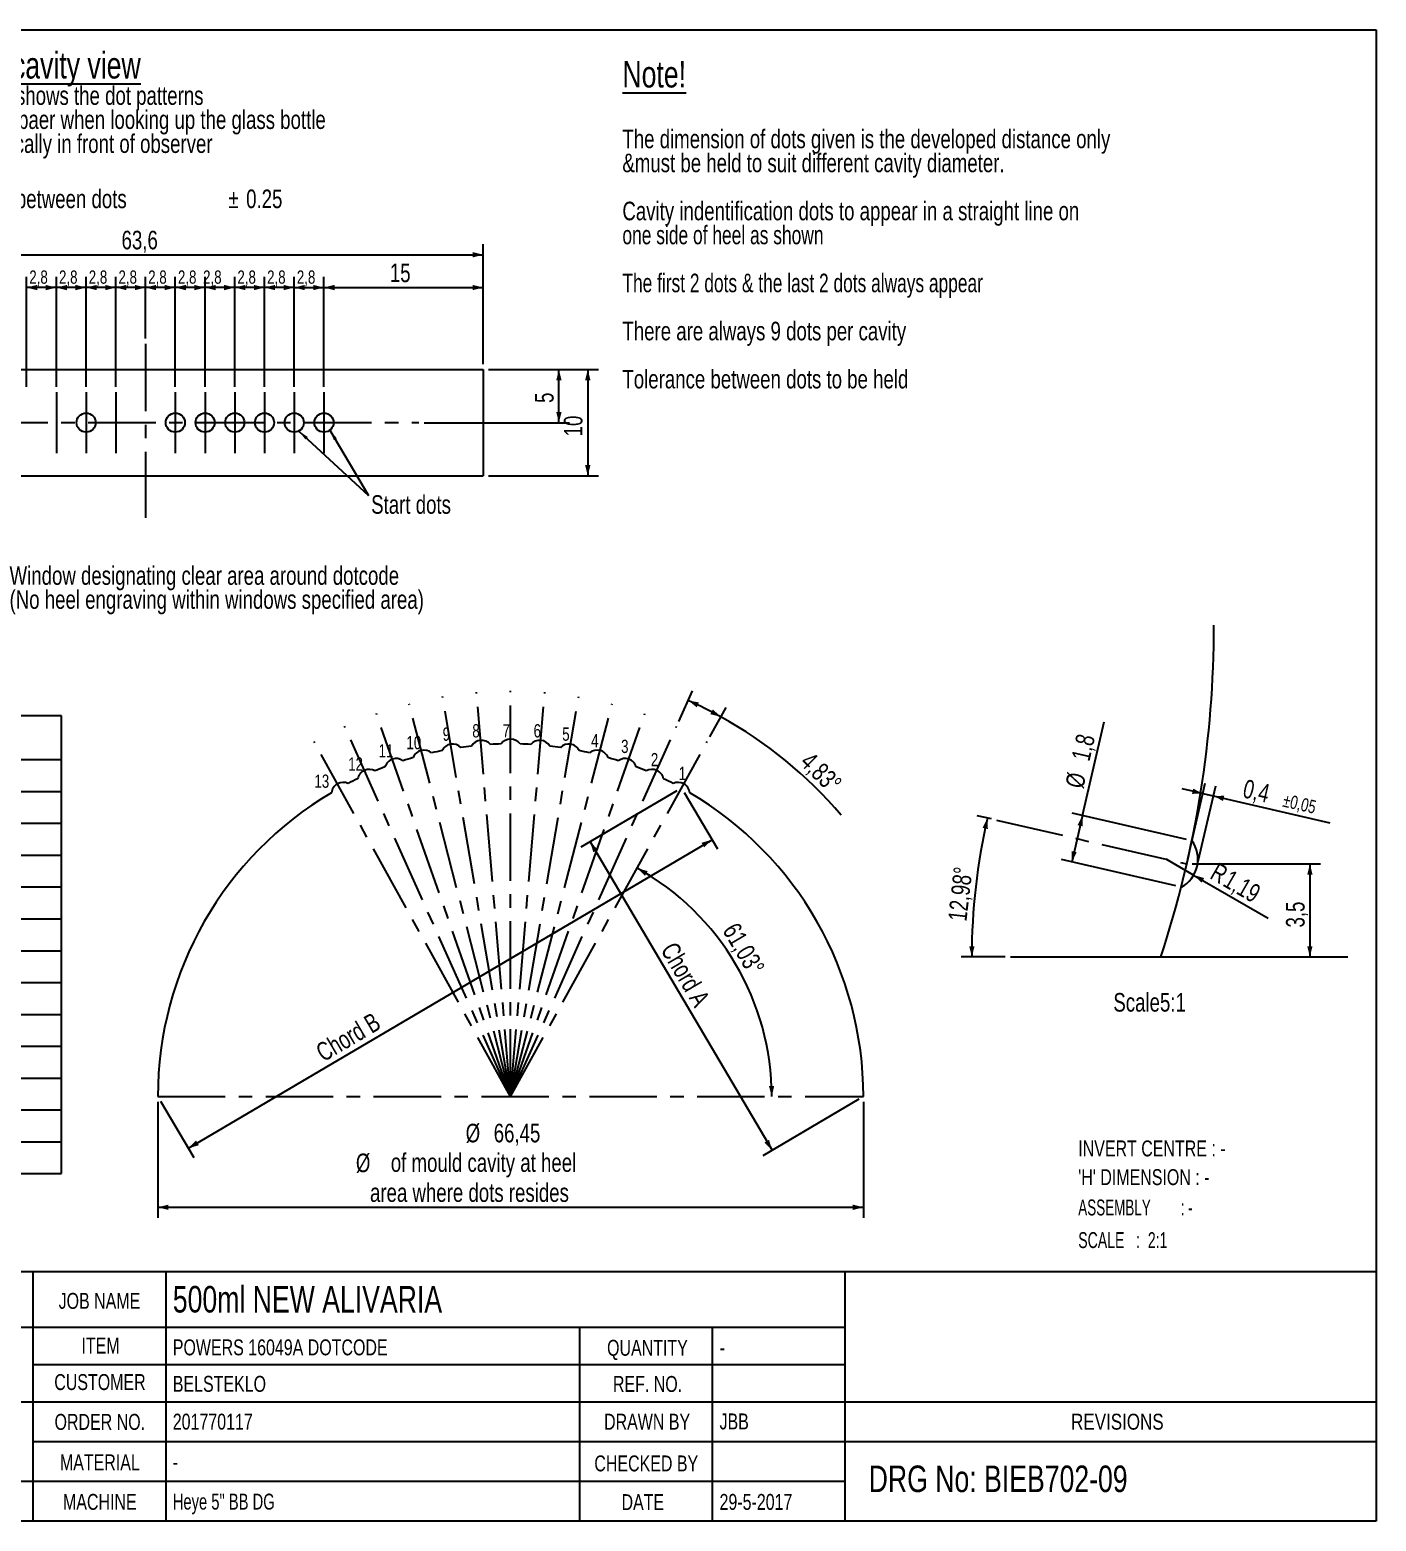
# Model space of a CAD drawing. Header units: millimetres. Extents: x 4 to 206, y 4 to 144.
# Drawn here: x 79.2 to 206, y 4 to 144.5 of the extents above; entities that cross this region are included whole.
import ezdxf

# ---------------------------------------------------------------- set-up
doc = ezdxf.new("R2010")
doc.units = ezdxf.units.MM
doc.header["$LTSCALE"] = 0.5
doc.linetypes.add('CENTERX2', pattern=[20.32, 12.7, -2.54, 2.54, -2.54])
for name, color, linetype in [('CENTERLINE', 4, 'CENTERX2'), ('DETAIL', 3, 'Continuous'), ('DIMENSIONS', 2, 'Continuous'), ('TEXT', 2, 'Continuous')]:
    doc.layers.add(name, color=color, linetype=linetype)
doc.layers.add('OUTLINE', color=7, linetype='Continuous', lineweight=25)
doc.styles.add('SLDTEXTSTYLE0', font='TXT', dxfattribs={"width": 0.75})
doc.styles.add('SLDTEXTSTYLE2', font='TXT', dxfattribs={"width": 0.7})
doc.styles.add('SLDTEXTSTYLE3', font='TXT', dxfattribs={"width": 0.797872})
doc.styles.add('SLDTEXTSTYLE4', font='TXT', dxfattribs={"width": 0.692308})
doc.styles.add('SLDTEXTSTYLE5', font='TXT', dxfattribs={"width": 0.660714})
doc.styles.add('SLDTEXTSTYLE6', font='TXT', dxfattribs={"width": 0.631579})
doc.styles.add('SLDTEXTSTYLE7', font='TXT', dxfattribs={"width": 0.697917})
doc.dimstyles.new('SLDDIMSTYLE0', dxfattribs={"dimtxt": 1.25, "dimasz": 1, "dimexe": 0, "dimexo": 0.0625, "dimgap": 0.3125, "dimtad": 1, "dimrnd": 1e-09, "dimzin": 12, "dimdsep": 46, "dimtxsty": 'SLDTEXTSTYLE0', "dimsah": 1, "dimcen": 0.09, "dimadec": 0, "dimazin": 3, "dimtfac": 1, "dimtofl": 0, "dimtmove": 0, "dimatfit": 3, "dimfxl": 0, "dimfrac": 2, "dimtolj": 1, "dimtzin": 12, "dimarcsym": 0})
doc.dimstyles.new('SLDDIMSTYLE2', dxfattribs={"dimtxt": 1.75, "dimasz": 1, "dimexe": 0, "dimexo": 0.0625, "dimgap": 0.4375, "dimtad": 1, "dimrnd": 1e-09, "dimzin": 12, "dimdsep": 46, "dimtxsty": 'SLDTEXTSTYLE0', "dimsah": 1, "dimcen": 0.09, "dimadec": 0, "dimazin": 3, "dimtfac": 1, "dimtofl": 0, "dimtmove": 0, "dimatfit": 3, "dimfxl": 0, "dimfrac": 2, "dimtolj": 1, "dimtzin": 12, "dimarcsym": 0})
doc.dimstyles.new('SLDDIMSTYLE3', dxfattribs={"dimtxt": 0.18, "dimasz": 1, "dimexe": 0, "dimexo": 0.0625, "dimgap": 0, "dimtad": 0, "dimtih": 1, "dimtoh": 1, "dimdec": 0, "dimrnd": 1e-09, "dimzin": 0, "dimdsep": 46, "dimtxsty": 'Standard', "dimsah": 1, "dimcen": 0.09, "dimadec": 0, "dimazin": 0, "dimtfac": 1, "dimtdec": 0, "dimtofl": 0, "dimtmove": 0, "dimatfit": 3, "dimfxl": 0, "dimfrac": 2, "dimtolj": 1, "dimtzin": 0, "dimarcsym": 0})
doc.dimstyles.new('SLDDIMSTYLE4', dxfattribs={"dimtxt": 1.75, "dimasz": 1, "dimexe": 0, "dimexo": 0.0625, "dimgap": 0.4375, "dimtad": 1, "dimdec": 4, "dimlfac": 0.5, "dimzin": 12, "dimdsep": 46, "dimtxsty": 'SLDTEXTSTYLE0', "dimsah": 1, "dimcen": 0.09, "dimazin": 3, "dimtfac": 1, "dimtofl": 0, "dimtmove": 0, "dimatfit": 3, "dimfxl": 0, "dimfrac": 2, "dimtolj": 1, "dimtzin": 12, "dimarcsym": 0})
doc.dimstyles.new('SLDDIMSTYLE5', dxfattribs={"dimtxt": 1.75, "dimasz": 1, "dimexe": 0, "dimexo": 0.0625, "dimgap": 0.4375, "dimtad": 1, "dimlfac": 0.4, "dimrnd": 1e-09, "dimzin": 12, "dimdsep": 46, "dimtxsty": 'SLDTEXTSTYLE0', "dimsah": 1, "dimcen": 0.09, "dimadec": 0, "dimazin": 3, "dimtfac": 1, "dimtofl": 0, "dimtmove": 0, "dimatfit": 3, "dimfxl": 0, "dimfrac": 2, "dimtolj": 1, "dimtzin": 12, "dimarcsym": 0})
doc.dimstyles.new('SLDDIMSTYLE6', dxfattribs={"dimtxt": 1.75, "dimasz": 1, "dimexe": 0, "dimexo": 0.0625, "dimgap": 0.4375, "dimtad": 1, "dimlfac": 0.4, "dimrnd": 1e-09, "dimdsep": 46, "dimtxsty": 'SLDTEXTSTYLE0', "dimsah": 1, "dimcen": 0.09, "dimadec": 0, "dimazin": 2, "dimtol": 1, "dimtp": 0.05, "dimtm": 0.05, "dimtfac": 1, "dimtmove": 0, "dimatfit": 0, "dimfxl": 0, "dimfrac": 2, "dimtolj": 1, "dimarcsym": 0})
doc.dimstyles.new('SLDDIMSTYLE7', dxfattribs={"dimtxt": 1.75, "dimasz": 1, "dimexe": 0, "dimexo": 0.0625, "dimgap": 0.4375, "dimtad": 1, "dimlfac": 0.4, "dimrnd": 1e-09, "dimzin": 12, "dimdsep": 46, "dimtxsty": 'SLDTEXTSTYLE0', "dimsah": 1, "dimcen": 0, "dimadec": 0, "dimazin": 3, "dimtfac": 1, "dimtofl": 0, "dimtmove": 0, "dimatfit": 3, "dimfxl": 0, "dimfrac": 2, "dimtolj": 1, "dimtzin": 12, "dimarcsym": 0})
doc.dimstyles.new('SLDDIMSTYLE8', dxfattribs={"dimtxt": 1.75, "dimasz": 1, "dimexe": 0, "dimexo": 0.0625, "dimgap": 0.4375, "dimtad": 1, "dimdec": 4, "dimlfac": 0.2, "dimzin": 12, "dimdsep": 46, "dimtxsty": 'SLDTEXTSTYLE0', "dimsah": 1, "dimcen": 0.09, "dimazin": 3, "dimtfac": 1, "dimtofl": 0, "dimtmove": 0, "dimatfit": 3, "dimfxl": 0, "dimfrac": 2, "dimtolj": 1, "dimtzin": 12, "dimarcsym": 0})

# ---------------------------------------------------------------- blocks, each defined once
blk = doc.blocks.new('SW_TABLEANNOTATION_2')
at = {"layer": 'TEXT', "color": 0}
for p, q in [((0, 0), (0, -43.13)), ((35.63, 0), (0, 0)), ((3.09, 0), (3.09, -43.13)), ((15.09, 0), (15.09, -43.13)), ((35.63, -43.13), (35.63, 0)), ((0, -4.13), (35.63, -4.13)), ((0, -7.13), (35.63, -7.13)), ((0, -10.13), (35.63, -10.13)), ((0, -13.13), (35.63, -13.13)), ((0, -16.13), (35.63, -16.13)), ((0, -19.13), (35.63, -19.13)), ((0, -22.13), (35.63, -22.13)), ((0, -25.13), (35.63, -25.13)), ((0, -28.13), (35.63, -28.13)), ((0, -31.13), (35.63, -31.13)), ((0, -34.13), (35.63, -34.13)), ((0, -37.13), (35.63, -37.13)), ((0, -40.13), (35.63, -40.13)), ((0, -43.13), (35.63, -43.13))]:
    blk.add_line(p, q, dxfattribs=at)
at = {"layer": 'TEXT', "color": 0, "char_height": 1.75, "attachment_point": 1, "style": 'SLDTEXTSTYLE0'}
for s, insert in [('Chord A', (4.33, -1.15)), ('Chord B', (20.79, -1.15)), ('1', (0.9, -4.72)), ('33,74', (6.18, -4.72)), ('57,25', (22.45, -4.72)), ('2', (0.9, -7.72)), ('36,12', (6.18, -7.72)), ('55,77', (22.45, -7.72)), ('3', (0.9, -10.72)), ('38,44', (6.18, -10.72)), ('54,2', (23.09, -10.72)), ('4', (0.9, -13.72)), ('40,69', (6.18, -13.72)), ('52,54', (22.45, -13.72)), ('5', (0.9, -16.72)), ('42,87', (6.18, -16.72)), ('50,78', (22.45, -16.72)), ('6', (0.9, -19.72)), ('44,97', (6.18, -19.72)), ('48,92', (22.45, -19.72)), ('7', (0.9, -22.72)), ('46,99', (6.18, -22.72)), ('46,99', (22.45, -22.72)), ('8', (0.9, -25.72)), ('48,92', (6.18, -25.72)), ('44,97', (22.45, -25.72)), ('9', (0.9, -28.72)), ('50,78', (6.18, -28.72)), ('42,87', (22.45, -28.72)), ('10', (0.25, -31.72)), ('52,54', (6.18, -31.72)), ('40,69', (22.45, -31.72)), ('11', (0.25, -34.72)), ('54,2', (6.82, -34.72)), ('38,44', (22.45, -34.72)), ('12', (0.25, -37.72)), ('55,77', (6.18, -37.72)), ('36,12', (22.45, -37.72)), ('13', (0.25, -40.72)), ('57,25', (6.18, -40.72)), ('33,74', (22.45, -40.72))]:
    blk.add_mtext(s, dxfattribs=dict(at, insert=insert))
blk = doc.blocks.new('_D')
at = {"layer": 'DIMENSIONS'}
for p, q in [((101.3, 110.87), (101.3, 121.22)), ((104.1, 110.87), (104.1, 121.22)), ((104.1, 120.22), (101.3, 120.22))]:
    blk.add_line(p, q, dxfattribs=at)
for points in [[(101.3, 120.22), (102.3, 119.97), (102.3, 120.47)], [(104.1, 120.22), (103.1, 120.47), (103.1, 119.97)]]:
    blk.add_solid(points, dxfattribs=at)
at = {"layer": 'DIMENSIONS', "insert": (101.55, 121.83), "char_height": 1.25, "attachment_point": 1, "style": 'SLDTEXTSTYLE0'}
blk.add_mtext('2,8', dxfattribs=at)
blk = doc.blocks.new('_D_1')
at = {"layer": 'DIMENSIONS'}
for p, q in [((98.5, 110.87), (98.5, 121.22)), ((101.3, 110.87), (101.3, 121.22)), ((101.3, 120.22), (98.5, 120.22))]:
    blk.add_line(p, q, dxfattribs=at)
for points in [[(98.5, 120.22), (99.5, 119.97), (99.5, 120.47)], [(101.3, 120.22), (100.3, 120.47), (100.3, 119.97)]]:
    blk.add_solid(points, dxfattribs=at)
at = {"layer": 'DIMENSIONS', "insert": (98.75, 121.83), "char_height": 1.25, "attachment_point": 1, "style": 'SLDTEXTSTYLE0'}
blk.add_mtext('2,8', dxfattribs=at)
blk = doc.blocks.new('_D_2')
at = {"layer": 'DIMENSIONS'}
for p, q in [((95.7, 110.87), (95.7, 121.22)), ((98.5, 110.87), (98.5, 121.22)), ((98.5, 120.22), (95.7, 120.22))]:
    blk.add_line(p, q, dxfattribs=at)
for points in [[(95.7, 120.22), (96.7, 119.97), (96.7, 120.47)], [(98.5, 120.22), (97.5, 120.47), (97.5, 119.97)]]:
    blk.add_solid(points, dxfattribs=at)
at = {"layer": 'DIMENSIONS', "insert": (95.52, 121.83), "char_height": 1.25, "attachment_point": 1, "style": 'SLDTEXTSTYLE0'}
blk.add_mtext('2,8', dxfattribs=at)
blk = doc.blocks.new('_D_3')
at = {"layer": 'DIMENSIONS'}
for p, q in [((92.9, 110.87), (92.9, 121.22)), ((95.7, 110.87), (95.7, 121.22)), ((95.7, 120.22), (92.9, 120.22))]:
    blk.add_line(p, q, dxfattribs=at)
for points in [[(92.9, 120.22), (93.9, 119.97), (93.9, 120.47)], [(95.7, 120.22), (94.7, 120.47), (94.7, 119.97)]]:
    blk.add_solid(points, dxfattribs=at)
at = {"layer": 'DIMENSIONS', "insert": (93.15, 121.83), "char_height": 1.25, "attachment_point": 1, "style": 'SLDTEXTSTYLE0'}
blk.add_mtext('2,8', dxfattribs=at)
blk = doc.blocks.new('_D_4')
at = {"layer": 'DIMENSIONS'}
for p, q in [((90.1, 115.41), (90.1, 121.22)), ((92.9, 110.87), (92.9, 121.22)), ((92.9, 120.22), (90.1, 120.22))]:
    blk.add_line(p, q, dxfattribs=at)
for points in [[(90.1, 120.22), (91.1, 119.97), (91.1, 120.47)], [(92.9, 120.22), (91.9, 120.47), (91.9, 119.97)]]:
    blk.add_solid(points, dxfattribs=at)
at = {"layer": 'DIMENSIONS', "insert": (90.35, 121.83), "char_height": 1.25, "attachment_point": 1, "style": 'SLDTEXTSTYLE0'}
blk.add_mtext('2,8', dxfattribs=at)
blk = doc.blocks.new('_D_5')
at = {"layer": 'DIMENSIONS'}
for p, q in [((87.3, 110.87), (87.3, 121.22)), ((90.1, 115.41), (90.1, 121.22)), ((90.1, 120.22), (87.3, 120.22))]:
    blk.add_line(p, q, dxfattribs=at)
for points in [[(87.3, 120.22), (88.3, 119.97), (88.3, 120.47)], [(90.1, 120.22), (89.1, 120.47), (89.1, 119.97)]]:
    blk.add_solid(points, dxfattribs=at)
at = {"layer": 'DIMENSIONS', "insert": (87.55, 121.83), "char_height": 1.25, "attachment_point": 1, "style": 'SLDTEXTSTYLE0'}
blk.add_mtext('2,8', dxfattribs=at)
blk = doc.blocks.new('_D_6')
at = {"layer": 'DIMENSIONS'}
for p, q in [((84.5, 110.87), (84.5, 121.22)), ((87.3, 110.87), (87.3, 121.22)), ((87.3, 120.22), (84.5, 120.22))]:
    blk.add_line(p, q, dxfattribs=at)
for points in [[(84.5, 120.22), (85.5, 119.97), (85.5, 120.47)], [(87.3, 120.22), (86.3, 120.47), (86.3, 119.97)]]:
    blk.add_solid(points, dxfattribs=at)
at = {"layer": 'DIMENSIONS', "insert": (84.75, 121.83), "char_height": 1.25, "attachment_point": 1, "style": 'SLDTEXTSTYLE0'}
blk.add_mtext('2,8', dxfattribs=at)
blk = doc.blocks.new('_D_7')
at = {"layer": 'DIMENSIONS'}
for p, q in [((81.7, 110.87), (81.7, 121.22)), ((84.5, 110.87), (84.5, 121.22)), ((84.5, 120.22), (81.7, 120.22))]:
    blk.add_line(p, q, dxfattribs=at)
for points in [[(81.7, 120.22), (82.7, 119.97), (82.7, 120.47)], [(84.5, 120.22), (83.5, 120.47), (83.5, 119.97)]]:
    blk.add_solid(points, dxfattribs=at)
at = {"layer": 'DIMENSIONS', "insert": (81.95, 121.83), "char_height": 1.25, "attachment_point": 1, "style": 'SLDTEXTSTYLE0'}
blk.add_mtext('2,8', dxfattribs=at)
blk = doc.blocks.new('_D_8')
at = {"layer": 'DIMENSIONS'}
for p, q in [((78.9, 110.87), (78.9, 121.22)), ((81.7, 110.87), (81.7, 121.22)), ((81.7, 120.22), (78.9, 120.22))]:
    blk.add_line(p, q, dxfattribs=at)
for points in [[(78.9, 120.22), (79.9, 119.97), (79.9, 120.47)], [(81.7, 120.22), (80.7, 120.47), (80.7, 119.97)]]:
    blk.add_solid(points, dxfattribs=at)
at = {"layer": 'DIMENSIONS', "insert": (79.15, 121.83), "char_height": 1.25, "attachment_point": 1, "style": 'SLDTEXTSTYLE0'}
blk.add_mtext('2,8', dxfattribs=at)
blk = doc.blocks.new('_D_11')
at = {"layer": 'DIMENSIONS'}
for p, q in [((104.1, 110.87), (104.1, 121.22)), ((106.9, 110.87), (106.9, 121.22)), ((104.1, 120.22), (106.9, 120.22))]:
    blk.add_line(p, q, dxfattribs=at)
for points in [[(104.1, 120.22), (105.1, 119.97), (105.1, 120.47)], [(106.9, 120.22), (105.9, 120.47), (105.9, 119.97)]]:
    blk.add_solid(points, dxfattribs=at)
at = {"layer": 'DIMENSIONS', "insert": (104.35, 121.83), "char_height": 1.25, "attachment_point": 1, "style": 'SLDTEXTSTYLE0'}
blk.add_mtext('2,8', dxfattribs=at)
blk = doc.blocks.new('_D_13')
at = {"layer": 'DIMENSIONS'}
for p, q in [((122.4, 112.49), (132.75, 112.49)), ((131.75, 112.49), (131.75, 102.49)), ((122.4, 102.49), (132.75, 102.49))]:
    blk.add_line(p, q, dxfattribs=at)
for points in [[(131.75, 112.49), (131.5, 111.49), (132, 111.49)], [(131.75, 102.49), (132, 103.49), (131.5, 103.49)]]:
    blk.add_solid(points, dxfattribs=at)
at = {"layer": 'DIMENSIONS', "insert": (129.5, 106.2), "char_height": 1.75, "attachment_point": 1, "rotation": 90, "style": 'SLDTEXTSTYLE0'}
blk.add_mtext('10', dxfattribs=at)
blk = doc.blocks.new('_D_14')
at = {"layer": 'DIMENSIONS'}
for p, q in [((106.9, 110.87), (106.9, 121.22)), ((121.9, 112.99), (121.9, 121.22)), ((106.9, 120.22), (121.9, 120.22))]:
    blk.add_line(p, q, dxfattribs=at)
for points in [[(106.9, 120.22), (107.9, 119.97), (107.9, 120.47)], [(121.9, 120.22), (120.9, 120.47), (120.9, 119.97)]]:
    blk.add_solid(points, dxfattribs=at)
at = {"layer": 'DIMENSIONS', "insert": (113.11, 122.48), "char_height": 1.75, "attachment_point": 1, "style": 'SLDTEXTSTYLE0'}
blk.add_mtext('15', dxfattribs=at)
blk = doc.blocks.new('_D_16')
at = {"layer": 'DIMENSIONS'}
for p, q in [((58.3, 112.99), (58.3, 124.31)), ((121.9, 112.99), (121.9, 124.31)), ((58.3, 123.31), (121.9, 123.31))]:
    blk.add_line(p, q, dxfattribs=at)
for points in [[(58.3, 123.31), (59.3, 123.06), (59.3, 123.56)], [(121.9, 123.31), (120.9, 123.56), (120.9, 123.06)]]:
    blk.add_solid(points, dxfattribs=at)
at = {"layer": 'DIMENSIONS', "insert": (87.84, 125.57), "char_height": 1.75, "attachment_point": 1, "style": 'SLDTEXTSTYLE0'}
blk.add_mtext('63,6', dxfattribs=at)
blk = doc.blocks.new('_D_17')
at = {"layer": 'DIMENSIONS'}
for p, q in [((122.4, 112.49), (130.03, 112.49)), ((129.03, 107.49), (129.03, 112.49)), ((116.33, 107.49), (130.03, 107.49))]:
    blk.add_line(p, q, dxfattribs=at)
for points in [[(129.03, 112.49), (128.78, 111.49), (129.28, 111.49)], [(129.03, 107.49), (129.28, 108.49), (128.78, 108.49)]]:
    blk.add_solid(points, dxfattribs=at)
at = {"layer": 'DIMENSIONS', "insert": (126.78, 109.35), "char_height": 1.75, "attachment_point": 1, "rotation": 90, "style": 'SLDTEXTSTYLE0'}
blk.add_mtext('5', dxfattribs=at)
blk = doc.blocks.new('SW_NOTE_5')
at = {"layer": 'TEXT', "color": 0, "char_height": 1.75, "attachment_point": 1, "style": 'SLDTEXTSTYLE0'}
for s, insert in [('Tolerance between dots', (0, 2.25)), ('%%p', (28.31, 2.25)), ('0.25', (29.98, 2.25))]:
    blk.add_mtext(s, dxfattribs=dict(at, insert=insert))
blk = doc.blocks.new('SW_NOTE_6')
at = {"layer": 'TEXT', "color": 0, "char_height": 1.75, "attachment_point": 1, "style": 'SLDTEXTSTYLE0'}
for s, insert in [('Window designating clear area around dotcode', (0.26, 2.27)), ('(No heel engraving within windows specified area)', (0.26, 0.01))]:
    blk.add_mtext(s, dxfattribs=dict(at, insert=insert))
blk = doc.blocks.new('SW_NOTE_7')
at = {"layer": 'TEXT', "color": 0, "attachment_point": 1, "style": 'SLDTEXTSTYLE0'}
for s, insert, char_height in [('\\LMould cavity view', (0, 3.22), 2.5), ('The chart shows the dot patterns', (0, -0.01), 1.75), ('as they appaer when looking up the glass bottle', (0, -2.28), 1.75), ('held vertically in front of observer', (0.66, -4.54), 1.75)]:
    blk.add_mtext(s, dxfattribs=dict(at, insert=insert, char_height=char_height))
blk = doc.blocks.new('SW_NOTE_8')
at = {"layer": 'TEXT', "color": 0, "attachment_point": 1}
for s, insert, char_height, style in [('\\LNote!', (0, 3.22), 2.5, 'SLDTEXTSTYLE0'), ('The dimension of dots given is the developed distance only', (0, -3.25), 1.75, 'SLDTEXTSTYLE0'), ('&must be held to suit different cavity diameter.', (0, -5.51), 1.75, 'SLDTEXTSTYLE0'), ('Cavity indentification dots to appear in a straight line on', (0, -10.04), 1.75, 'SLDTEXTSTYLE0'), ('one side of heel as shown', (0, -12.3), 1.75, 'SLDTEXTSTYLE2'), ('The first 2 dots & the last 2 dots always appear', (0, -16.82), 1.75, 'SLDTEXTSTYLE7'), ('There are always 9 dots per cavity', (0, -21.35), 1.75, 'SLDTEXTSTYLE0'), ('Tolerance between dots to be held', (0, -25.88), 1.75, 'SLDTEXTSTYLE0')]:
    blk.add_mtext(s, dxfattribs=dict(at, insert=insert, char_height=char_height, style=style))
blk = doc.blocks.new('_D_18')
at = {"layer": 'DIMENSIONS'}
for p, q in [((91.26, 43.5), (91.26, 32.57)), ((157.71, 43.5), (157.71, 32.57)), ((91.26, 33.57), (157.71, 33.57))]:
    blk.add_line(p, q, dxfattribs=at)
for points in [[(91.26, 33.57), (92.26, 33.32), (92.26, 33.82)], [(157.71, 33.57), (156.71, 33.82), (156.71, 33.32)]]:
    blk.add_solid(points, dxfattribs=at)
at = {"layer": 'DIMENSIONS', "char_height": 1.75, "attachment_point": 1, "style": 'SLDTEXTSTYLE0'}
for s, insert in [('%%c', (120.25, 41.44)), ('66,45', (122.89, 41.44)), ('%%c', (109.91, 38.63)), ('of mould cavity at heel', (113.2, 38.66)), ('area where dots resides', (111.24, 35.83))]:
    blk.add_mtext(s, dxfattribs=dict(at, insert=insert))
blk = doc.blocks.new('_D_19')
at = {"layer": 'DIMENSIONS'}
blk.add_arc((124.48, 44), 24.6, 0, 61.0288, dxfattribs=at)
for points in [[(136.4, 65.52), (137.14, 64.8), (137.39, 65.24)], [(149.08, 44), (149.31, 45.01), (148.81, 45)]]:
    blk.add_solid(points, dxfattribs=at)
at = {"layer": 'DIMENSIONS', "insert": (145.9, 60.55), "char_height": 1.75, "attachment_point": 1, "rotation": 300.5144, "style": 'SLDTEXTSTYLE0'}
blk.add_mtext('61,03°', dxfattribs=at)
blk = doc.blocks.new('_D_20')
at = {"layer": 'DIMENSIONS'}
for p, q in [((140.32, 79.34), (141.62, 82.23)), ((143.24, 77.88), (144.77, 80.65))]:
    blk.add_line(p, q, dxfattribs=at)
for start, end in [(61.0288, 65.8573), (40.4144, 61.0288)]:
    blk.add_arc((124.48, 44), 40.89, start, end, dxfattribs=at)
for points in [[(141.21, 81.32), (142.01, 80.67), (142.22, 81.13)], [(144.29, 79.78), (143.53, 80.47), (143.29, 80.03)]]:
    blk.add_solid(points, dxfattribs=at)
at = {"layer": 'DIMENSIONS', "insert": (152.87, 76.61), "char_height": 1.75, "attachment_point": 1, "rotation": 315.3385, "style": 'SLDTEXTSTYLE0'}
blk.add_mtext('4,83°', dxfattribs=at)
blk = doc.blocks.new('_D_21')
at = {"layer": 'DIMENSIONS'}
for p, q in [((140.15, 72.82), (131.11, 67.5)), ((131.98, 68), (149.11, 38.94)), ((157.28, 43.75), (148.25, 38.43))]:
    blk.add_line(p, q, dxfattribs=at)
for points in [[(131.98, 68), (132.27, 67.02), (132.7, 67.27)], [(149.11, 38.94), (148.82, 39.93), (148.39, 39.67)]]:
    blk.add_solid(points, dxfattribs=at)
at = {"layer": 'DIMENSIONS', "insert": (140.07, 58.72), "char_height": 1.75, "attachment_point": 1, "rotation": 300.5144, "style": 'SLDTEXTSTYLE0'}
blk.add_mtext('Chord A', dxfattribs=at)
blk = doc.blocks.new('_D_22')
at = {"layer": 'DIMENSIONS'}
for p, q in [((140.83, 72.64), (143.96, 67.34)), ((94.13, 39.13), (143.45, 68.2)), ((91.51, 43.57), (94.64, 38.27))]:
    blk.add_line(p, q, dxfattribs=at)
for points in [[(143.45, 68.2), (142.46, 67.91), (142.71, 67.48)], [(94.13, 39.13), (95.12, 39.42), (94.86, 39.86)]]:
    blk.add_solid(points, dxfattribs=at)
at = {"layer": 'DIMENSIONS', "insert": (105.96, 48.73), "char_height": 1.75, "attachment_point": 1, "rotation": 30.5144, "style": 'SLDTEXTSTYLE0'}
blk.add_mtext('Chord B', dxfattribs=at)
blk = doc.blocks.new('_D_23')
at = {"layer": 'DIMENSIONS'}
for p, q in [((178.35, 70.49), (180.38, 79.32)), ((178.35, 70.49), (177.33, 66.1)), ((188.15, 68.23), (177.37, 70.71)), ((187.14, 63.84), (176.36, 66.33))]:
    blk.add_line(p, q, dxfattribs=at)
for points in [[(178.35, 70.49), (177.88, 69.57), (178.36, 69.46)], [(177.33, 66.1), (177.8, 67.02), (177.32, 67.13)]]:
    blk.add_solid(points, dxfattribs=at)
at = {"layer": 'DIMENSIONS', "char_height": 1.75, "attachment_point": 1, "rotation": 77.0178, "style": 'SLDTEXTSTYLE0'}
for s, insert in [('1,8', (177.28, 75.9)), ('%%c', (176.69, 73.33))]:
    blk.add_mtext(s, dxfattribs=dict(at, insert=insert))
blk = doc.blocks.new('_D_24')
at = {"layer": 'DIMENSIONS'}
for p, q in [((188.27, 66.4), (189.91, 73.52)), ((189.25, 66.18), (190.89, 73.29)), ((189.69, 72.54), (187.74, 72.99)), ((189.69, 72.54), (190.66, 72.32)), ((190.66, 72.32), (201.64, 69.79))]:
    blk.add_line(p, q, dxfattribs=at)
for points in [[(189.69, 72.54), (188.77, 73.01), (188.66, 72.52)], [(190.66, 72.32), (191.58, 71.85), (191.69, 72.34)]]:
    blk.add_solid(points, dxfattribs=at)
at = {"layer": 'DIMENSIONS', "attachment_point": 1, "rotation": 347.0178, "style": 'SLDTEXTSTYLE0'}
for s, insert, char_height in [('0,4', (193.73, 73.92), 1.75), ('±0,05', (197.4, 72.56), 1.25)]:
    blk.add_mtext(s, dxfattribs=dict(at, insert=insert, char_height=char_height))
blk = doc.blocks.new('_D_25')
at = {"layer": 'DIMENSIONS'}
for p, q in [((188.66, 65.92), (200.76, 65.92)), ((199.76, 65.92), (199.76, 57.17))]:
    blk.add_line(p, q, dxfattribs=at)
for points in [[(199.76, 65.92), (199.51, 64.92), (200.01, 64.92)], [(199.76, 57.17), (200.01, 58.17), (199.51, 58.17)]]:
    blk.add_solid(points, dxfattribs=at)
at = {"layer": 'DIMENSIONS', "insert": (197.51, 59.93), "char_height": 1.75, "attachment_point": 1, "rotation": 90, "style": 'SLDTEXTSTYLE0'}
blk.add_mtext('3,5', dxfattribs=at)
blk = doc.blocks.new('_D_26')
at = {"layer": 'DIMENSIONS'}
for q in [(186.23, 66.36), (195.82, 60.82)]:
    blk.add_line((188.81, 64.87), q, dxfattribs=at)
blk.add_solid([(188.81, 64.87), (189.55, 64.15), (189.8, 64.59)], dxfattribs=at)
at = {"layer": 'DIMENSIONS', "char_height": 1.75, "attachment_point": 1, "rotation": 330, "style": 'SLDTEXTSTYLE0'}
for s, insert in [('R', (191.11, 66.12)), ('1,19', (192.33, 65.42))]:
    blk.add_mtext(s, dxfattribs=dict(at, insert=insert))
blk = doc.blocks.new('_D_27')
at = {"layer": 'DIMENSIONS'}
for p, q in [((169.77, 70.16), (168.43, 70.46)), ((171.06, 57.17), (166.92, 57.17))]:
    blk.add_line(p, q, dxfattribs=at)
blk.add_arc((226.11, 57.17), 58.2, 167.0178, 180, dxfattribs=at)
for points in [[(169.4, 70.24), (168.94, 69.32), (169.43, 69.21)], [(167.92, 57.17), (168.17, 58.16), (167.67, 58.17)]]:
    blk.add_solid(points, dxfattribs=at)
at = {"layer": 'DIMENSIONS', "insert": (165.67, 60.65), "char_height": 1.75, "attachment_point": 1, "rotation": 83.5089, "style": 'SLDTEXTSTYLE0'}
blk.add_mtext('12,98°', dxfattribs=at)

msp = doc.modelspace()

# ---------------------------------------------------------------- linework, layer by layer
at = {"layer": 'CENTERLINE'}
for p, q in [((90.1048, 114.91045), (90.1048, 98.52554)), ((81.7048, 110.36722), (81.7048, 104.62109)), ((84.5048, 110.36722), (84.5048, 104.62109)), ((87.3048, 110.36722), (87.3048, 104.62109)), ((92.9048, 110.36722), (92.9048, 104.62109)), ((95.7048, 110.36722), (95.7048, 104.62109)), ((98.5048, 110.36722), (98.5048, 104.62109)), ((101.3048, 110.36722), (101.3048, 104.62109)), ((104.1048, 110.36722), (104.1048, 104.62109)), ((106.9048, 110.36722), (106.9048, 104.62109)), ((64.38343, 107.49416), (115.82616, 107.49416)), ((124.48276, 44.00497), (118.07049, 81.6883)), ((124.48276, 44.00497), (121.26521, 82.09431)), ((124.48276, 44.00497), (124.48276, 82.22997)), ((124.48276, 44.00497), (127.70032, 82.09431)), ((124.48276, 44.00497), (130.89504, 81.6883)), ((124.48276, 44.00497), (114.92128, 81.01481)), ((124.48276, 44.00497), (134.04425, 81.01481)), ((124.48276, 44.00497), (108.84834, 78.88642)), ((124.48276, 44.00497), (111.83994, 80.07864)), ((124.48276, 44.00497), (111.83994, 80.07864)), ((124.48276, 44.00497), (137.12559, 80.07864)), ((124.48276, 44.00497), (140.11719, 78.88642)), ((124.48276, 44.00497), (105.96771, 77.44661)), ((124.48276, 44.00497), (142.99782, 77.44661)), ((170.25881, 70.04301), (188.16059, 65.91591)), ((91.25776, 44.00497), (157.70776, 44.00497))]:
    msp.add_line(p, q, dxfattribs=at)
at = {"layer": 'DETAIL'}
for p, q in [((58.3048, 112.49416), (121.9048, 112.49416)), ((121.9048, 112.49416), (121.9048, 102.49416)), ((58.3048, 102.49416), (121.9048, 102.49416))]:
    msp.add_line(p, q, dxfattribs=at)
at = {"layer": 'OUTLINE'}
for p, q in [((4, 144.5), (206, 144.5)), ((206, 144.5), (206, 4)), ((171.55617, 57.16591), (203.32998, 57.16591)), ((206, 27.5), (4, 27.5)), ((79.5, 27.5), (79.5, 4)), ((92, 27.5), (92, 4)), ((156, 4), (156, 27.5)), ((79.5, 22.25), (49.5, 22.25)), ((156, 22.25), (79.5, 22.25)), ((131, 4), (131, 22.25)), ((143.5, 4), (143.5, 22.25)), ((79.5, 18.75), (156, 18.75)), ((49.5, 15.25), (206, 15.25)), ((79.5, 11.5), (156, 11.5)), ((156, 11.5), (206, 11.5)), ((156, 7.75), (49.5, 7.75)), ((206, 4), (4, 4))]:
    msp.add_line(p, q, dxfattribs=at)
for centre in [(84.5048, 107.49416), (92.9048, 107.49416), (95.7048, 107.49416), (98.5048, 107.49416), (101.3048, 107.49416), (104.1048, 107.49416), (106.9048, 107.49416)]:
    msp.add_circle(centre, 0.9, dxfattribs=at)
for centre, radius, start, end in [((90.56436, 88.41591), 100.15625, 341.8194462, 0), ((121.74141, 76.45703), 1.10736, 40.4633246, 149.1937519), ((124.48276, 76.57261), 1.10736, 35.6347863, 144.3652137), ((127.22412, 76.45703), 1.10736, 30.8062481, 139.5366754), ((124.48276, 44.00497), 33.225, 106.0378347, 107.7619329), ((116.33639, 75.5373), 1.10736, 50.120401, 158.8508283), ((124.48276, 44.00497), 33.225, 101.2092965, 102.9333947), ((119.01951, 76.11111), 1.10736, 45.2918628, 154.0222901), ((124.48276, 44.00497), 33.225, 96.3807582, 98.1048564), ((124.48276, 44.00497), 33.225, 91.55222, 93.2763182), ((124.48276, 44.00497), 33.225, 86.7236818, 88.44778), ((124.48276, 44.00497), 33.225, 81.8951436, 83.6192418), ((129.94601, 76.11111), 1.10736, 25.9777099, 134.7081372), ((124.48276, 44.00497), 33.225, 77.0666053, 78.7907035), ((132.62913, 75.5373), 1.10736, 21.1491717, 129.879599), ((124.48276, 44.00497), 33.225, 72.2380671, 73.9621653), ((111.16226, 73.72391), 1.10736, 59.7774775, 168.5079048), ((124.48276, 44.00497), 33.225, 110.8663729, 112.5904711), ((113.7111, 74.73968), 1.10736, 54.9489393, 163.6793666), ((135.25443, 74.73968), 1.10736, 16.3206334, 125.0510607), ((124.48276, 44.00497), 33.225, 67.4095289, 69.1336271), ((137.80327, 73.72391), 1.10736, 11.4920952, 120.2225225), ((137.80327, 73.72391), 1.10736, 11.4920952, 120.2225225), ((108.70796, 72.4972), 1.10736, 64.6060157, 173.336443), ((124.48276, 44.00497), 33.225, 115.6949112, 117.4190094), ((124.48276, 44.00497), 33.225, 62.5809906, 64.3050888), ((140.25757, 72.4972), 1.10736, 6.663557, 115.3939843), ((124.48276, 44.00497), 33.225, 120.5234494, 180), ((124.48276, 44.00497), 33.225, 0, 59.4765506), ((186.22975, 66.36104), 2.98149, 298.0223111, 36.0132126)]:
    msp.add_arc(centre, radius, start, end, dxfattribs=at)

# ---------------------------------------------------------------- block references
at = {"layer": 'TEXT'}
for name, p in [('SW_NOTE_7', (69.99795, 139.19187)), ('SW_NOTE_8', (135.01123, 138.34793)), ('SW_NOTE_5', (69.59369, 127.2018)), ('SW_NOTE_6', (77.03233, 91.69484)), ('SW_TABLEANNOTATION_2', (46.55387, 79.87721))]:
    msp.add_blockref(name, p, dxfattribs=at)

# ---------------------------------------------------------------- texts
for s, insert, char_height, attachment_point, style in [('Start dots', (111.35007, 100.65806), 1.75, 1, 'SLDTEXTSTYLE0'), ('9', (118.77665, 78.77276), 1.25, 3, 'SLDTEXTSTYLE0'), ('8', (121.57082, 79.08586), 1.25, 3, 'SLDTEXTSTYLE0'), ('7', (123.71977, 79.08586), 1.25, 1, 'SLDTEXTSTYLE0'), ('6', (126.64595, 79.08586), 1.25, 1, 'SLDTEXTSTYLE0'), ('5', (129.3426, 78.77276), 1.25, 1, 'SLDTEXTSTYLE0'), ('10', (116.06614, 77.97194), 1.25, 3, 'SLDTEXTSTYLE0'), ('4', (132.06771, 78.16039), 1.25, 1, 'SLDTEXTSTYLE0'), ('3', (134.88778, 77.61575), 1.25, 1, 'SLDTEXTSTYLE0'), ('12', (110.57963, 75.95716), 1.25, 3, 'SLDTEXTSTYLE0'), ('11', (113.44656, 77.19871), 1.25, 3, 'SLDTEXTSTYLE0'), ('2', (137.68871, 76.37071), 1.25, 1, 'SLDTEXTSTYLE0'), ('1', (140.31532, 75.07691), 1.25, 1, 'SLDTEXTSTYLE0'), ('13', (107.39895, 74.34085), 1.25, 3, 'SLDTEXTSTYLE0'), ('Scale5:1', (181.24868, 53.7551), 1.75, 1, 'SLDTEXTSTYLE0'), ('INVERT CENTRE : -', (177.94292, 39.86737), 1.5, 1, 'SLDTEXTSTYLE0'), ("'H' DIMENSION : -", (177.94292, 37.1619), 1.5, 1, 'SLDTEXTSTYLE0'), ('ASSEMBLY        : -', (177.94292, 34.30272), 1.5, 1, 'SLDTEXTSTYLE6'), ('SCALE   :  2:1', (177.94292, 31.22927), 1.5, 1, 'SLDTEXTSTYLE5'), ('JOB NAME', (85.75972, 25.50548), 1.5, 2, 'SLDTEXTSTYLE0'), ('500ml NEW ALIVARIA', (92.66782, 26.15817), 2.5, 1, 'SLDTEXTSTYLE0'), ('ITEM', (85.85919, 21.2923), 1.5, 2, 'SLDTEXTSTYLE0'), ('POWERS 16049A DOTCODE', (92.66782, 21.12563), 1.5, 1, 'SLDTEXTSTYLE0'), ('QUANTITY', (137.36961, 21.08249), 1.5, 2, 'SLDTEXTSTYLE0'), ('-', (144.17759, 21.11144), 1.5, 1, 'SLDTEXTSTYLE0'), ('CUSTOMER', (85.80763, 17.85429), 1.5, 2, 'SLDTEXTSTYLE0'), ('BELSTEKLO', (92.66782, 17.68762), 1.5, 1, 'SLDTEXTSTYLE0'), ('REF. NO.', (137.37739, 17.6767), 1.5, 2, 'SLDTEXTSTYLE0'), ('ORDER NO.', (85.79201, 14.10394), 1.5, 2, 'SLDTEXTSTYLE0'), ('201770117', (92.66429, 14.12686), 1.5, 1, 'SLDTEXTSTYLE0'), ('DRAWN BY', (137.33676, 14.12193), 1.5, 2, 'SLDTEXTSTYLE0'), ('JBB', (144.15966, 14.14485), 1.5, 1, 'SLDTEXTSTYLE0'), ('REVISIONS', (181.62694, 14.12193), 1.5, 2, 'SLDTEXTSTYLE3'), ('MATERIAL', (85.79565, 10.29334), 1.5, 2, 'SLDTEXTSTYLE0'), ('CHECKED BY', (137.25804, 10.19091), 1.5, 2, 'SLDTEXTSTYLE0'), ('-', (92.66429, 10.31625), 1.5, 1, 'SLDTEXTSTYLE0'), ('DRG No: BIEB702-09', (158.20618, 9.24089), 2.5, 1, 'SLDTEXTSTYLE0'), ('MACHINE', (85.79461, 6.56848), 1.5, 2, 'SLDTEXTSTYLE0'), ('Heye 5" BB DG', (92.66429, 6.5914), 1.5, 1, 'SLDTEXTSTYLE4'), ('DATE', (136.93489, 6.54438), 1.5, 2, 'SLDTEXTSTYLE0'), ('29-5-2017', (144.15966, 6.5673), 1.5, 1, 'SLDTEXTSTYLE0')]:
    msp.add_mtext(s, dxfattribs=dict(at, insert=insert, char_height=char_height, attachment_point=attachment_point, style=style))

# ---------------------------------------------------------------- dimensions: what is measured, and where the dimension line sits
at = {"layer": 'DIMENSIONS'}
for base, p1, p2, dimstyle, picture, middle in [((121.9048, 123.30957), (58.3048, 112.49416), (121.9048, 112.49416), 'SLDDIMSTYLE2', '_D_16', (90.1048, 123.30957)), ((121.9048, 120.2205), (106.9048, 110.36722), (121.9048, 112.49416), 'SLDDIMSTYLE2', '_D_14', (114.4048, 120.2205)), ((78.9048, 120.2205), (81.7048, 110.36722), (78.9048, 110.36722), 'SLDDIMSTYLE0', '_D_8', (80.3048, 120.2205)), ((81.7048, 120.2205), (84.5048, 110.36722), (81.7048, 110.36722), 'SLDDIMSTYLE0', '_D_7', (83.1048, 120.2205)), ((84.5048, 120.2205), (87.3048, 110.36722), (84.5048, 110.36722), 'SLDDIMSTYLE0', '_D_6', (85.9048, 120.2205)), ((87.3048, 120.2205), (90.1048, 114.91045), (87.3048, 110.36722), 'SLDDIMSTYLE0', '_D_5', (88.7048, 120.2205)), ((90.1048, 120.2205), (92.9048, 110.36722), (90.1048, 114.91045), 'SLDDIMSTYLE0', '_D_4', (91.5048, 120.2205)), ((92.9048, 120.2205), (95.7048, 110.36722), (92.9048, 110.36722), 'SLDDIMSTYLE0', '_D_3', (94.3048, 120.2205)), ((95.7048, 120.2205), (98.5048, 110.36722), (95.7048, 110.36722), 'SLDDIMSTYLE0', '_D_2', (96.67851, 120.2205)), ((98.5048, 120.2205), (101.3048, 110.36722), (98.5048, 110.36722), 'SLDDIMSTYLE0', '_D_1', (99.9048, 120.2205)), ((101.3048, 120.2205), (104.1048, 110.36722), (101.3048, 110.36722), 'SLDDIMSTYLE0', '_D', (102.7048, 120.2205)), ((106.9048, 120.2205), (104.1048, 110.36722), (106.9048, 110.36722), 'SLDDIMSTYLE0', '_D_11', (105.5048, 120.2205))]:
    dim = msp.add_linear_dim(base=base, p1=p1, p2=p2, dimstyle=dimstyle, dxfattribs=at)
    dim.commit()
    dim.dimension.update_dxf_attribs({"geometry": picture, "text_midpoint": middle, "dimtype": 160})
for base, p1, p2, angle, dimstyle, picture, middle in [((129.03474, 112.49416), (115.82616, 107.49416), (121.9048, 112.49416), 90, 'SLDDIMSTYLE2', '_D_17', (129.03474, 109.99416)), ((131.75177, 102.49416), (121.9048, 112.49416), (121.9048, 102.49416), 90, 'SLDDIMSTYLE2', '_D_13', (131.75177, 107.49416)), ((143.44779, 68.19971), (91.25776, 44.00497), (140.57597, 73.07229), 30.5143853, 'SLDDIMSTYLE2', '_D_22', (111.04256, 49.10061)), ((149.10825, 38.93656), (140.57597, 73.07229), (157.70776, 44.00497), 300.5143853, 'SLDDIMSTYLE2', '_D_21', (140.54236, 53.47022)), ((190.66252, 72.31693), (188.16059, 65.91591), (189.13503, 65.69126), 347.0177619, 'SLDDIMSTYLE6', '_D_24', (197.04411, 70.84571)), ((199.76291, 57.16591), (188.16059, 65.91591), (203.32998, 57.16591), 90, 'SLDDIMSTYLE5', '_D_25', (199.76291, 61.54091))]:
    dim = msp.add_linear_dim(base=base, p1=p1, p2=p2, angle=angle, dimstyle=dimstyle, dxfattribs=at)
    dim.commit()
    dim.dimension.update_dxf_attribs({"geometry": picture, "text_midpoint": middle, "dimtype": 160})
for base, line1, line2, dimstyle, picture, middle in [((142.76434, 80.58103), ((142.99782, 77.44661), (124.48276, 44.00497)), ((140.11719, 78.88642), (124.48276, 44.00497)), 'SLDDIMSTYLE4', '_D_20', (153.22529, 73.08918)), ((145.67238, 56.49377), ((157.70776, 44.00497), (91.25776, 44.00497)), ((142.99782, 77.44661), (124.48276, 44.00497)), 'SLDDIMSTYLE4', '_D_19', (145.67238, 56.49377)), ((168.2886, 63.74528), ((170.25881, 70.04301), (188.16059, 65.91591)), ((171.55617, 57.16591), (203.32998, 57.16591)), 'SLDDIMSTYLE8', '_D_27', (168.2886, 63.74528))]:
    dim = msp.add_angular_dim_2l(base=base, line1=line1, line2=line2, dimstyle=dimstyle, dxfattribs=at)
    dim.commit()
    dim.dimension.update_dxf_attribs({"geometry": picture, "text_midpoint": middle, "dimtype": 162})
for base, p1, p2, angle, text, dimstyle, picture, middle in [((177.3344, 66.10277), (188.64142, 68.11407), (187.6305, 63.72909), 77.0177619, '%%c<>', 'SLDDIMSTYLE5', '_D_23', (179.54352, 75.68507)), ((157.70776, 33.57272), (91.25776, 44.00497), (157.70776, 44.00497), 0, '%%c<>\\P%%c of mould cavity at heel\\Parea where dots resides', 'SLDDIMSTYLE2', '_D_18', (124.48276, 33.57272))]:
    dim = msp.add_linear_dim(base=base, p1=p1, p2=p2, angle=angle, text=text, dimstyle=dimstyle, dxfattribs=at)
    dim.commit()
    dim.dimension.update_dxf_attribs({"geometry": picture, "text_midpoint": middle, "dimtype": 160})
dim = msp.add_radius_dim(center=(186.22975, 66.36104), mpoint=(188.81179, 64.8703), dimstyle='SLDDIMSTYLE7', dxfattribs=at)
dim.commit()
dim.dimension.update_dxf_attribs({"geometry": '_D_26', "text_midpoint": (192.6719, 62.64168), "dimtype": 164})

# ---------------------------------------------------------------- leaders
at = {"layer": 'TEXT'}
for points in [[(107.46602, 106.79057), (111.09827, 100.63398)], [(104.53435, 106.70328), (111.09827, 100.63398)]]:
    msp.add_leader(points, dimstyle='SLDDIMSTYLE3', dxfattribs=at)

doc.saveas('drawing.dxf')
